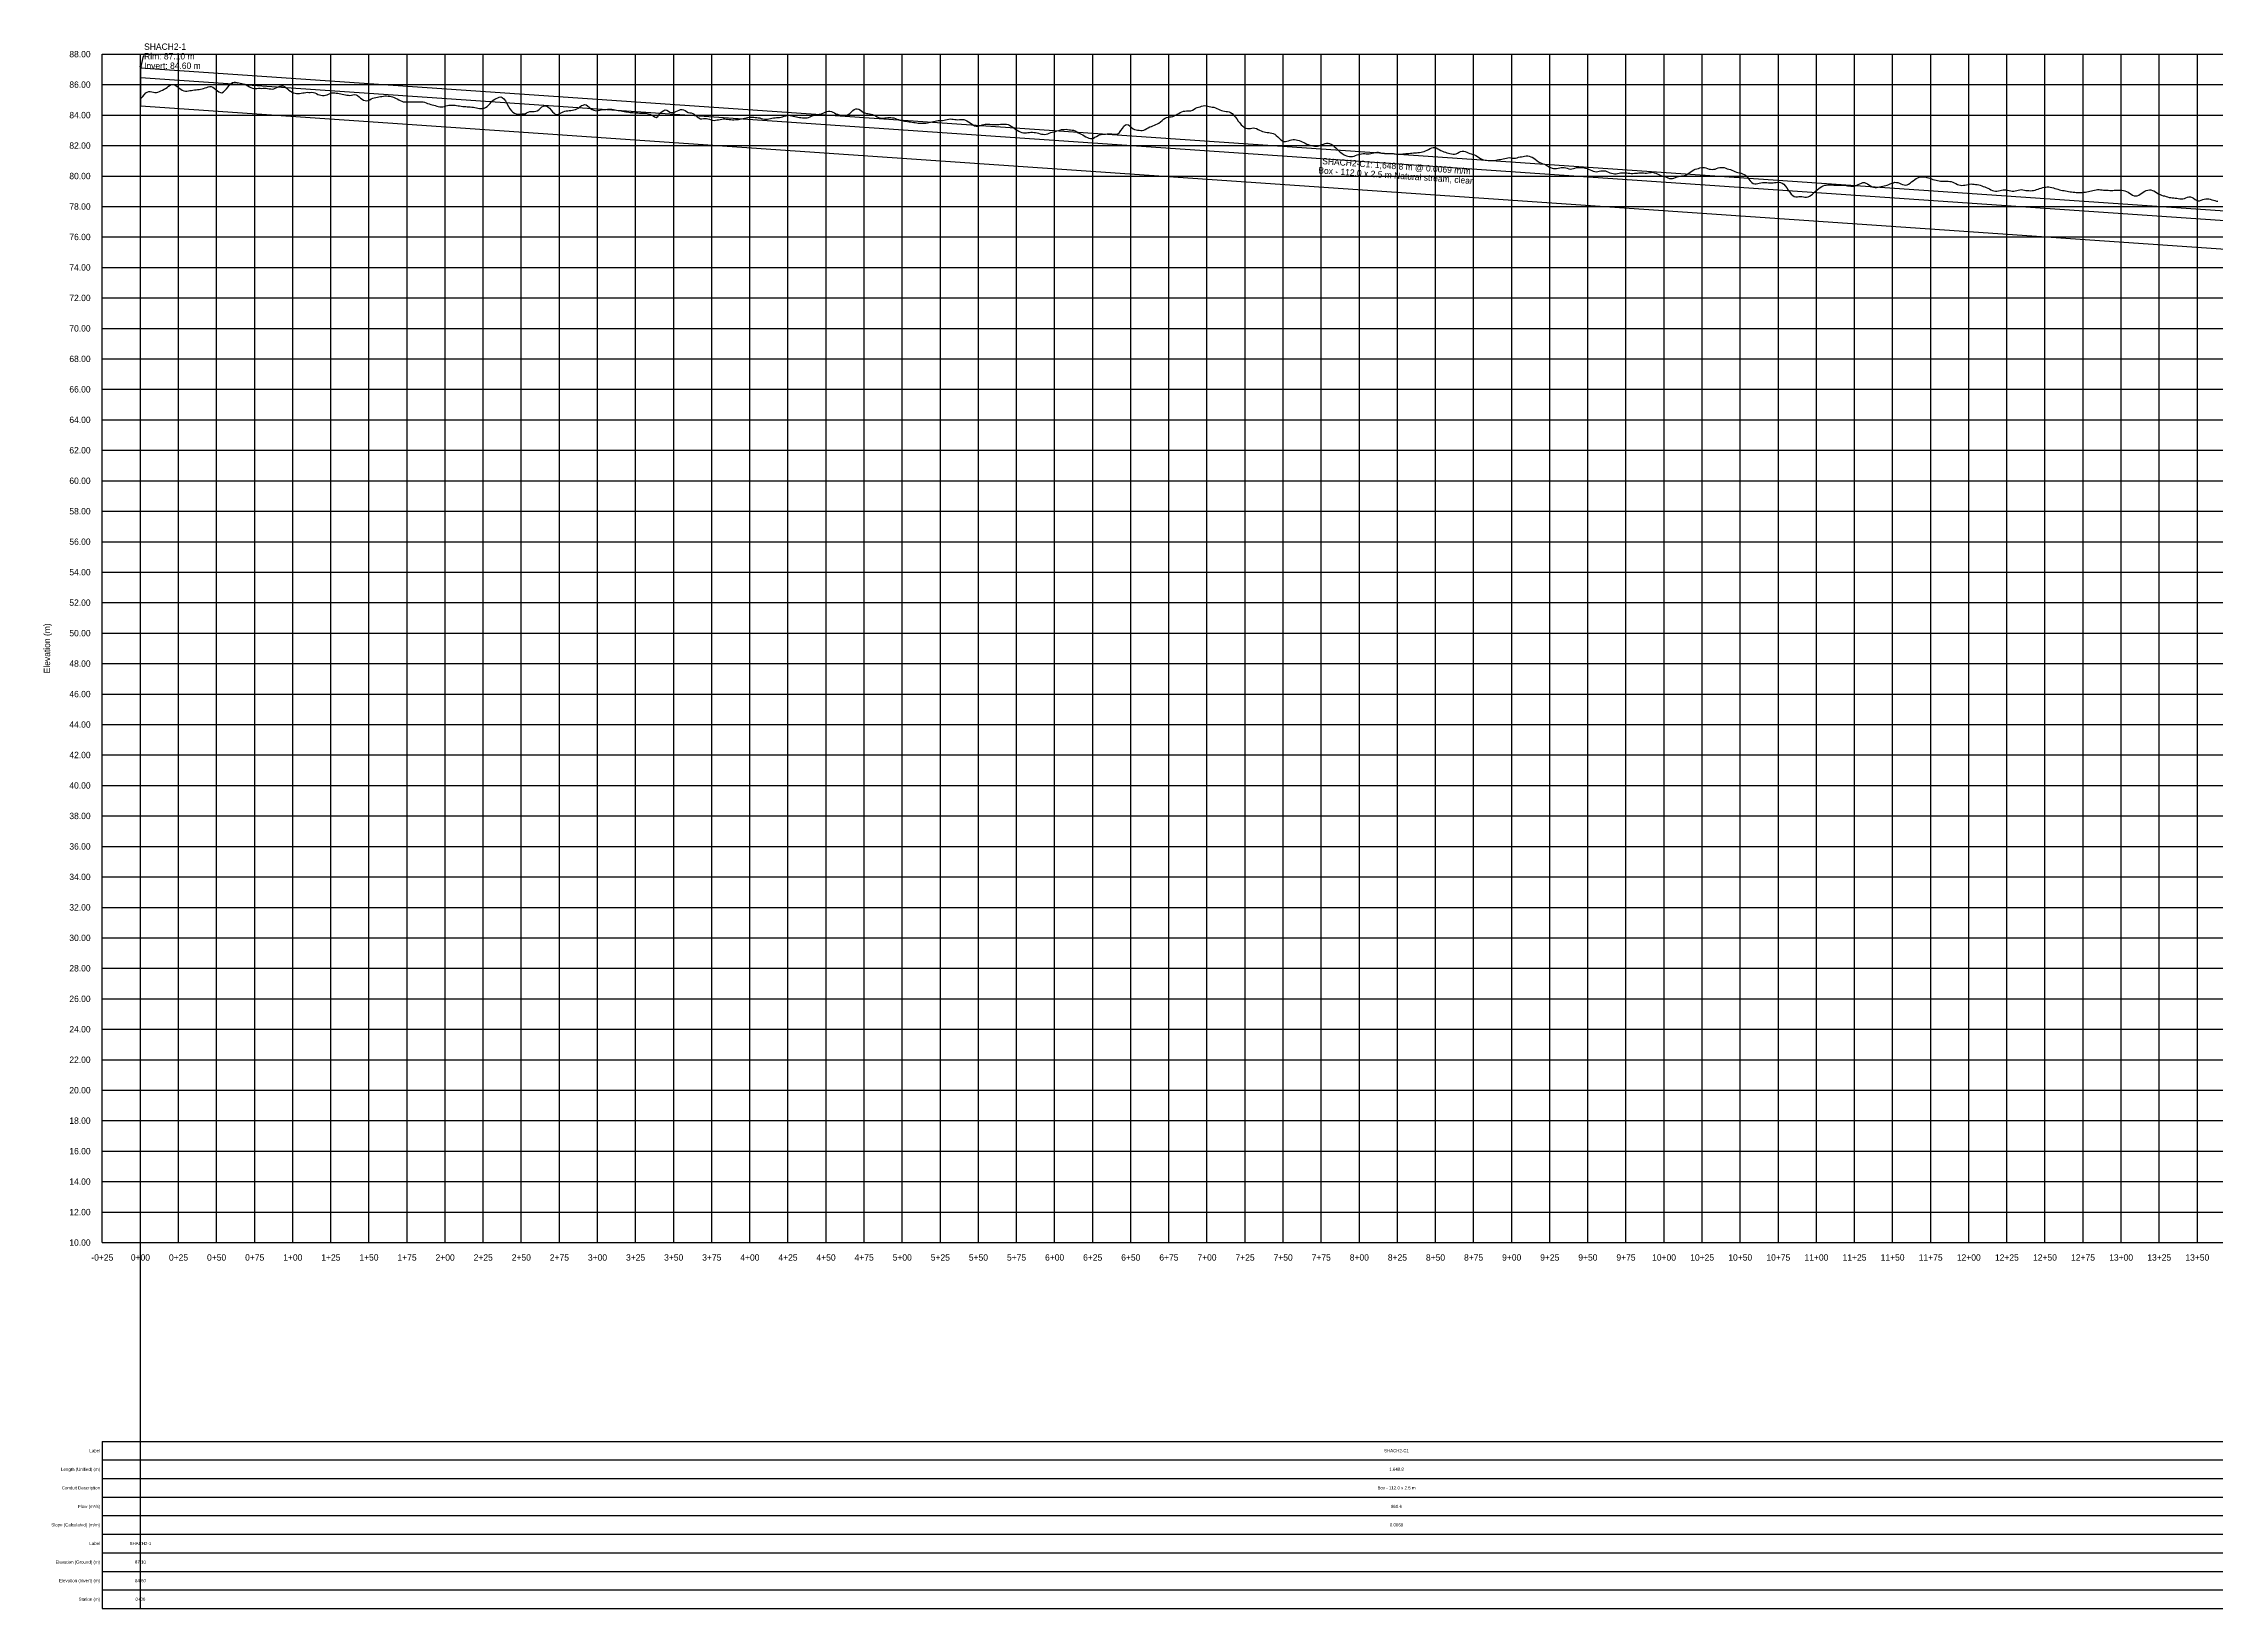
# Model space of a CAD drawing. Extents: x -64 to 11475, y -140 to 887.
# Drawn here: x -64 to 1363, y -140 to 887 of the extents above; entities that cross this region are included whole.
import ezdxf
from ezdxf.enums import TextEntityAlignment as Align

# ---------------------------------------------------------------- set-up
doc = ezdxf.new("R2010")
doc.units = 0
for name, color, linetype in [('Annotation', 7, 'Continuous'), ('Annotation_Table', 254, 'Continuous'), ('Crown', 7, 'Continuous'), ('Grid', 254, 'Continuous'), ('Grid_Text', 7, 'Continuous'), ('Ground_Elevation', 3, 'Continuous'), ('Hydraulic_Grade', 5, 'Continuous'), ('Invert', 7, 'Continuous'), ('Structure', 7, 'Continuous')]:
    doc.layers.add(name, color=color, linetype=linetype)

msp = doc.modelspace()

# ---------------------------------------------------------------- linework, layer by layer
at = {"layer": 'Annotation', "color": 0}
msp.add_lwpolyline([(0, 871), (-0.2, 872), (0.6, 871.8)], close=True, dxfattribs=at)
msp.add_lwpolyline([(2.4, 878.6), (1.7, 878.6), (0, 871)], dxfattribs=at)
at = {"layer": 'Annotation_Table', "color": 254}
for points in [[(0, -140.2), (0, 880)], [(-25, -30.5), (11450, -30.5)], [(-25, -30.5), (-25, -140.2)], [(-25, -42.7), (11450, -42.7)], [(-25, -54.9), (11450, -54.9)], [(-25, -67.1), (11450, -67.1)], [(-25, -79.2), (11450, -79.2)], [(-25, -91.4), (11450, -91.4)], [(-25, -103.6), (11450, -103.6)], [(-25, -115.8), (11450, -115.8)], [(-25, -128), (11450, -128)], [(-25, -140.2), (11450, -140.2)]]:
    msp.add_lwpolyline(points, dxfattribs=at)
at = {"layer": 'Crown', "color": 0}
for points in [[(0, 871), (0, 871)], [(0, 871), (1648.8, 757.8)]]:
    msp.add_lwpolyline(points, dxfattribs=at)
at = {"layer": 'Grid', "color": 254}
for points in [[(-25, 880), (11450, 880)], [(-25, 100), (-25, 880)], [(0, 100), (0, 880)], [(25, 100), (25, 880)], [(50, 100), (50, 880)], [(75, 100), (75, 880)], [(100, 100), (100, 880)], [(125, 100), (125, 880)], [(150, 100), (150, 880)], [(175, 100), (175, 880)], [(200, 100), (200, 880)], [(225, 100), (225, 880)], [(250, 100), (250, 880)], [(275, 100), (275, 880)], [(300, 100), (300, 880)], [(325, 100), (325, 880)], [(350, 100), (350, 880)], [(375, 100), (375, 880)], [(400, 100), (400, 880)], [(425, 100), (425, 880)], [(450, 100), (450, 880)], [(475, 100), (475, 880)], [(500, 100), (500, 880)], [(525, 100), (525, 880)], [(550, 100), (550, 880)], [(575, 100), (575, 880)], [(600, 100), (600, 880)], [(625, 100), (625, 880)], [(650, 100), (650, 880)], [(675, 100), (675, 880)], [(700, 100), (700, 880)], [(725, 100), (725, 880)], [(750, 100), (750, 880)], [(775, 100), (775, 880)], [(800, 100), (800, 880)], [(825, 100), (825, 880)], [(850, 100), (850, 880)], [(875, 100), (875, 880)], [(900, 100), (900, 880)], [(925, 100), (925, 880)], [(950, 100), (950, 880)], [(975, 100), (975, 880)], [(1000, 100), (1000, 880)], [(1025, 100), (1025, 880)], [(1050, 100), (1050, 880)], [(1075, 100), (1075, 880)], [(1100, 100), (1100, 880)], [(1125, 100), (1125, 880)], [(1150, 100), (1150, 880)], [(1175, 100), (1175, 880)], [(1200, 100), (1200, 880)], [(1225, 100), (1225, 880)], [(1250, 100), (1250, 880)], [(1275, 100), (1275, 880)], [(1300, 100), (1300, 880)], [(1325, 100), (1325, 880)], [(1350, 100), (1350, 880)], [(-25, 860), (11450, 860)], [(-25, 840), (11450, 840)], [(-25, 820), (11450, 820)], [(-25, 800), (11450, 800)], [(-25, 780), (11450, 780)], [(-25, 760), (11450, 760)], [(-25, 740), (11450, 740)], [(-25, 720), (11450, 720)], [(-25, 700), (11450, 700)], [(-25, 680), (11450, 680)], [(-25, 660), (11450, 660)], [(-25, 640), (11450, 640)], [(-25, 620), (11450, 620)], [(-25, 600), (11450, 600)], [(-25, 580), (11450, 580)], [(-25, 560), (11450, 560)], [(-25, 540), (11450, 540)], [(-25, 520), (11450, 520)], [(-25, 500), (11450, 500)], [(-25, 480), (11450, 480)], [(-25, 460), (11450, 460)], [(-25, 440), (11450, 440)], [(-25, 420), (11450, 420)], [(-25, 400), (11450, 400)], [(-25, 380), (11450, 380)], [(-25, 360), (11450, 360)], [(-25, 340), (11450, 340)], [(-25, 320), (11450, 320)], [(-25, 300), (11450, 300)], [(-25, 280), (11450, 280)], [(-25, 260), (11450, 260)], [(-25, 240), (11450, 240)], [(-25, 220), (11450, 220)], [(-25, 200), (11450, 200)], [(-25, 180), (11450, 180)], [(-25, 160), (11450, 160)], [(-25, 140), (11450, 140)], [(-25, 120), (11450, 120)], [(-25, 100), (11450, 100)]]:
    msp.add_lwpolyline(points, dxfattribs=at)
at = {"layer": 'Ground_Elevation', "color": 3}
msp.add_lwpolyline([(0.5, 851.1), (1.5, 852.1), (2.5, 853.3), (3.5, 854.5), (4.5, 855.1), (5.5, 855.5), (6.5, 855.4), (7.5, 855.3), (8.5, 855.1), (9.5, 854.9), (10.5, 854.9), (11.5, 855.1), (12.5, 855.4), (13.5, 855.9), (14.5, 856.3), (15.5, 856.9), (16.5, 857.5), (17.5, 858.2), (18.5, 859), (19.5, 859.7), (20.5, 860.1), (21.5, 860.1), (22.5, 859.8), (23.5, 859.3), (24.5, 858.5), (25.5, 857.7), (26.5, 856.9), (27.5, 856.3), (28.5, 856), (29.5, 855.8), (30.5, 855.8), (31.5, 855.9), (32.5, 856.1), (33.5, 856.2), (34.5, 856.4), (35.5, 856.5), (36.5, 856.6), (37.5, 856.7), (38.5, 856.8), (39.5, 857), (40.5, 857.2), (41.5, 857.5), (42.5, 857.8), (43.5, 858.2), (44.5, 858.6), (45.5, 858.7), (46.5, 858.7), (47.5, 858.3), (48.5, 857.6), (49.5, 856.8), (50.5, 856), (51.5, 855.3), (52.5, 854.8), (53.5, 854.7), (54.5, 855.2), (55.5, 856.1), (56.5, 857.3), (57.5, 858.6), (58.5, 859.8), (59.5, 860.7), (60.5, 861.4), (61.5, 861.6), (62.5, 861.6), (63.5, 861.4), (64.5, 861.1), (65.5, 860.9), (66.5, 860.7), (67.5, 860.6), (68.5, 860.3), (69.5, 859.8), (70.5, 859.2), (71.5, 858.5), (72.5, 858), (73.5, 857.7), (74.5, 857.5), (75.5, 857.4), (76.5, 857.5), (77.5, 857.6), (78.5, 857.6), (79.5, 857.5), (80.5, 857.6), (81.5, 857.7), (82.5, 857.7), (83.5, 857.5), (84.5, 857.3), (85.5, 857.2), (86.5, 857.1), (87.5, 857.3), (88.5, 857.7), (89.5, 858.1), (90.5, 858.6), (91.5, 859), (92.5, 859.3), (93.5, 859.2), (94.5, 858.8), (95.5, 858.1), (96.5, 857.2), (97.5, 856.3), (98.5, 855.6), (99.5, 855), (100.5, 854.7), (101.5, 854.4), (102.5, 854.2), (103.5, 854.1), (104.5, 854.2), (105.5, 854.3), (106.5, 854.5), (107.5, 854.7), (108.5, 854.9), (109.5, 855), (110.5, 854.9), (111.5, 854.9), (112.5, 855), (113.5, 854.9), (114.5, 854.5), (115.5, 854.1), (116.5, 853.6), (117.5, 853.2), (118.5, 853), (119.5, 852.9), (120.5, 852.9), (121.5, 853.1), (122.5, 853.3), (123.5, 853.8), (124.5, 854.2), (125.5, 854.5), (126.5, 854.6), (127.5, 854.5), (128.5, 854.4), (129.5, 854.3), (130.5, 854.2), (131.5, 854), (132.5, 853.8), (133.5, 853.6), (134.5, 853.3), (135.5, 853.1), (136.5, 853), (137.5, 852.9), (138.5, 853), (139.5, 853.2), (140.5, 853.4), (141.5, 853.3), (142.5, 852.8), (143.5, 852), (144.5, 851.2), (145.5, 850.5), (146.5, 849.8), (147.5, 849.5), (148.5, 849.4), (149.5, 849.6), (150.5, 850.1), (151.5, 850.6), (152.5, 851), (153.5, 851.3), (154.5, 851.6), (155.5, 851.8), (156.5, 852), (157.5, 852.2), (158.5, 852.3), (159.5, 852.5), (160.5, 852.6), (161.5, 852.6), (162.5, 852.5), (163.5, 852.4), (164.5, 852.2), (165.5, 852), (166.5, 851.6), (167.5, 851.2), (168.5, 850.6), (169.5, 850.1), (170.5, 849.6), (171.5, 849.2), (172.5, 848.8), (173.5, 848.6), (174.5, 848.6), (175.5, 848.6), (176.5, 848.7), (177.5, 848.7), (178.5, 848.8), (179.5, 848.7), (180.5, 848.7), (181.5, 848.7), (182.5, 848.7), (183.5, 848.7), (184.5, 848.7), (185.5, 848.6), (186.5, 848.4), (187.5, 848.1), (188.5, 847.7), (189.5, 847.3), (190.5, 847), (191.5, 846.7), (192.5, 846.5), (193.5, 846.2), (194.5, 845.9), (195.5, 845.7), (196.5, 845.5), (197.5, 845.5), (198.5, 845.5), (199.5, 845.7), (200.5, 846), (201.5, 846.2), (202.5, 846.4), (203.5, 846.4), (204.5, 846.4), (205.5, 846.4), (206.5, 846.4), (207.5, 846.3), (208.5, 846.1), (209.5, 846), (210.5, 845.8), (211.5, 845.7), (212.5, 845.6), (213.5, 845.6), (214.5, 845.5), (215.5, 845.5), (216.5, 845.4), (217.5, 845.2), (218.5, 845.1), (219.5, 844.9), (220.5, 844.7), (221.5, 844.6), (222.5, 844.4), (223.5, 844.3), (224.5, 844.3), (225.5, 844.6), (226.5, 845), (227.5, 845.7), (228.5, 846.6), (229.5, 847.7), (230.5, 848.9), (231.5, 849.7), (232.5, 850.4), (233.5, 850.8), (234.5, 851.4), (235.5, 851.8), (236.5, 851.9), (237.5, 851.6), (238.5, 850.7), (239.5, 849.4), (240.5, 847.6), (241.5, 845.7), (242.5, 844.1), (243.5, 842.8), (244.5, 841.9), (245.5, 841.2), (246.5, 840.8), (247.5, 840.5), (248.5, 840.5), (249.5, 840.6), (250.5, 840.8), (251.5, 840.8), (252.5, 840.9), (253.5, 841.4), (254.5, 841.9), (255.5, 842.3), (256.5, 842.3), (257.5, 842.4), (258.5, 842.4), (259.5, 842.5), (260.5, 842.7), (261.5, 843.5), (262.5, 844.6), (263.5, 845.5), (264.5, 845.9), (265.5, 846.1), (266.5, 846), (267.5, 845.5), (268.5, 844.5), (269.5, 843.3), (270.5, 842.2), (271.5, 841.2), (272.5, 840.4), (273.5, 840.3), (274.5, 840.7), (275.5, 841.2), (276.5, 841.8), (277.5, 842.2), (278.5, 842.5), (279.5, 842.7), (280.5, 842.8), (281.5, 842.9), (282.5, 843.1), (283.5, 843.2), (284.5, 843.4), (285.5, 843.6), (286.5, 844), (287.5, 844.6), (288.5, 845.4), (289.5, 846.2), (290.5, 846.6), (291.5, 846.9), (292.5, 846.8), (293.5, 846.1), (294.5, 845.2), (295.5, 844.4), (296.5, 843.7), (297.5, 843.3), (298.5, 842.9), (299.5, 842.8), (300.5, 842.9), (301.5, 843.3), (302.5, 843.5), (303.5, 843.6), (304.5, 843.6), (305.5, 843.7), (306.5, 843.8), (307.5, 843.8), (308.5, 843.8), (309.5, 843.8), (310.5, 843.7), (311.5, 843.5), (312.5, 843.3), (313.5, 843.1), (314.5, 843), (315.5, 842.8), (316.5, 842.6), (317.5, 842.4), (318.5, 842.2), (319.5, 842.1), (320.5, 842), (321.5, 841.8), (322.5, 841.7), (323.5, 841.6), (324.5, 841.5), (325.5, 841.4), (326.5, 841.4), (327.5, 841.3), (328.5, 841.3), (329.5, 841.3), (330.5, 841.3), (331.5, 841.2), (332.5, 841.1), (333.5, 840.9), (334.5, 840.5), (335.5, 840), (336.5, 839.4), (337.5, 838.9), (338.5, 838.5), (339.5, 839.1), (340.5, 840.5), (341.5, 841.6), (342.5, 842.4), (343.5, 843), (344.5, 843.4), (345.5, 843.2), (346.5, 842.6), (347.5, 842), (348.5, 841.8), (349.5, 841.8), (350.5, 841.9), (351.5, 842.3), (352.5, 842.8), (353.5, 843.3), (354.5, 843.6), (355.5, 843.7), (356.5, 843.4), (357.5, 842.9), (358.5, 842.3), (359.5, 841.8), (360.5, 841.5), (361.5, 841.4), (362.5, 841.1), (363.5, 840.5), (364.5, 839.7), (365.5, 838.8), (366.5, 838.1), (367.5, 837.6), (368.5, 837.6), (369.5, 837.8), (370.5, 837.8), (371.5, 837.8), (372.5, 837.6), (373.5, 837.3), (374.5, 836.9), (375.5, 836.6), (376.5, 836.5), (377.5, 836.6), (378.5, 836.8), (379.5, 836.9), (380.5, 837.2), (381.5, 837.4), (382.5, 837.5), (383.5, 837.5), (384.5, 837.4), (385.5, 837.3), (386.5, 837.1), (387.5, 837), (388.5, 836.9), (389.5, 836.9), (390.5, 837), (391.5, 837.1), (392.5, 837.2), (393.5, 837.3), (394.5, 837.5), (395.5, 837.7), (396.5, 837.9), (397.5, 838.2), (398.5, 838.4), (399.5, 838.6), (400.5, 838.6), (401.5, 838.6), (402.5, 838.6), (403.5, 838.5), (404.5, 838.4), (405.5, 838.3), (406.5, 838.1), (407.5, 837.8), (408.5, 837.6), (409.5, 837.4), (410.5, 837.4), (411.5, 837.4), (412.5, 837.6), (413.5, 837.7), (414.5, 837.9), (415.5, 838.1), (416.5, 838.3), (417.5, 838.4), (418.5, 838.5), (419.5, 838.5), (420.5, 838.7), (421.5, 838.9), (422.5, 839.2), (423.5, 839.5), (424.5, 839.8), (425.5, 839.9), (426.5, 839.8), (427.5, 839.6), (428.5, 839.3), (429.5, 839), (430.5, 838.8), (431.5, 838.6), (432.5, 838.5), (433.5, 838.4), (434.5, 838.3), (435.5, 838.2), (436.5, 838.1), (437.5, 838.2), (438.5, 838.5), (439.5, 838.8), (440.5, 839.3), (441.5, 839.7), (442.5, 840), (443.5, 840.3), (444.5, 840.4), (445.5, 840.5), (446.5, 840.7), (447.5, 841), (448.5, 841.5), (449.5, 842), (450.5, 842.4), (451.5, 842.6), (452.5, 842.6), (453.5, 842.3), (454.5, 841.9), (455.5, 841.4), (456.5, 840.9), (457.5, 840.5), (458.5, 840.1), (459.5, 839.8), (460.5, 839.6), (461.5, 839.5), (462.5, 839.6), (463.5, 839.9), (464.5, 840.4), (465.5, 841.1), (466.5, 841.9), (467.5, 842.9), (468.5, 843.7), (469.5, 844.2), (470.5, 844.2), (471.5, 843.9), (472.5, 843.2), (473.5, 842.5), (474.5, 841.8), (475.5, 841.4), (476.5, 841.1), (477.5, 841), (478.5, 840.8), (479.5, 840.6), (480.5, 840.3), (481.5, 839.9), (482.5, 839.4), (483.5, 838.9), (484.5, 838.4), (485.5, 838.1), (486.5, 838), (487.5, 838), (488.5, 838.1), (489.5, 838.3), (490.5, 838.4), (491.5, 838.5), (492.5, 838.4), (493.5, 838.3), (494.5, 838.1), (495.5, 837.8), (496.5, 837.4), (497.5, 837), (498.5, 836.7), (499.5, 836.5), (500.5, 836.2), (501.5, 836), (502.5, 835.9), (503.5, 835.8), (504.5, 835.6), (505.5, 835.5), (506.5, 835.4), (507.5, 835.2), (508.5, 835.1), (509.5, 834.9), (510.5, 834.8), (511.5, 834.7), (512.5, 834.6), (513.5, 834.7), (514.5, 834.7), (515.5, 834.8), (516.5, 835), (517.5, 835.2), (518.5, 835.3), (519.5, 835.5), (520.5, 835.8), (521.5, 836.1), (522.5, 836.3), (523.5, 836.4), (524.5, 836.4), (525.5, 836.5), (526.5, 836.5), (527.5, 836.7), (528.5, 836.9), (529.5, 837.2), (530.5, 837.4), (531.5, 837.5), (532.5, 837.4), (533.5, 837.3), (534.5, 837.1), (535.5, 837), (536.5, 836.9), (537.5, 837), (538.5, 837.1), (539.5, 837.1), (540.5, 837), (541.5, 836.7), (542.5, 836.2), (543.5, 835.6), (544.5, 834.9), (545.5, 834.2), (546.5, 833.5), (547.5, 833), (548.5, 832.8), (549.5, 832.8), (550.5, 833), (551.5, 833.2), (552.5, 833.6), (553.5, 833.9), (554.5, 834.1), (555.5, 834.1), (556.5, 834.1), (557.5, 834), (558.5, 833.8), (559.5, 833.8), (560.5, 833.8), (561.5, 833.8), (562.5, 833.8), (563.5, 833.9), (564.5, 834), (565.5, 834.1), (566.5, 834.1), (567.5, 834.1), (568.5, 834), (569.5, 833.8), (570.5, 833.4), (571.5, 832.8), (572.5, 832.1), (573.5, 831.4), (574.5, 830.6), (575.5, 830), (576.5, 829.4), (577.5, 829), (578.5, 828.6), (579.5, 828.4), (580.5, 828.4), (581.5, 828.4), (582.5, 828.5), (583.5, 828.6), (584.5, 828.7), (585.5, 828.7), (586.5, 828.6), (587.5, 828.6), (588.5, 828.4), (589.5, 828.2), (590.5, 827.8), (591.5, 827.5), (592.5, 827.4), (593.5, 827.3), (594.5, 827.4), (595.5, 827.7), (596.5, 828.1), (597.5, 828.5), (598.5, 828.8), (599.5, 829), (600.5, 829.3), (601.5, 829.6), (602.5, 829.9), (603.5, 830.2), (604.5, 830.5), (605.5, 830.6), (606.5, 830.6), (607.5, 830.7), (608.5, 830.6), (609.5, 830.4), (610.5, 830.3), (611.5, 830.2), (612.5, 830), (613.5, 829.6), (614.5, 829), (615.5, 828.4), (616.5, 827.9), (617.5, 827.5), (618.5, 827), (619.5, 826.4), (620.5, 825.8), (621.5, 825.2), (622.5, 824.8), (623.5, 824.6), (624.5, 824.6), (625.5, 824.9), (626.5, 825.4), (627.5, 826), (628.5, 826.5), (629.5, 827), (630.5, 827.3), (631.5, 827.5), (632.5, 827.5), (633.5, 827.5), (634.5, 827.6), (635.5, 827.7), (636.5, 827.7), (637.5, 827.6), (638.5, 827.5), (639.5, 827.4), (640.5, 827.5), (641.5, 827.8), (642.5, 828.6), (643.5, 829.8), (644.5, 831.3), (645.5, 832.7), (646.5, 833.6), (647.5, 833.8), (648.5, 833.5), (649.5, 832.7), (650.5, 831.8), (651.5, 831), (652.5, 830.6), (653.5, 830.3), (654.5, 830.1), (655.5, 830), (656.5, 829.8), (657.5, 829.8), (658.5, 830), (659.5, 830.5), (660.5, 831.1), (661.5, 831.7), (662.5, 832.2), (663.5, 832.6), (664.5, 833), (665.5, 833.4), (666.5, 833.8), (667.5, 834.2), (668.5, 834.8), (669.5, 835.6), (670.5, 836.5), (671.5, 837.3), (672.5, 838), (673.5, 838.4), (674.5, 838.7), (675.5, 838.8), (676.5, 838.9), (677.5, 839.1), (678.5, 839.4), (679.5, 839.9), (680.5, 840.5), (681.5, 841.1), (682.5, 841.7), (683.5, 842.2), (684.5, 842.5), (685.5, 842.6), (686.5, 842.7), (687.5, 842.7), (688.5, 842.7), (689.5, 842.8), (690.5, 843.2), (691.5, 843.9), (692.5, 844.5), (693.5, 844.9), (694.5, 845.2), (695.5, 845.5), (696.5, 845.8), (697.5, 846.1), (698.5, 846.2), (699.5, 846.1), (700.5, 845.9), (701.5, 845.6), (702.5, 845.4), (703.5, 845.3), (704.5, 845.1), (705.5, 844.8), (706.5, 844.4), (707.5, 843.9), (708.5, 843.4), (709.5, 843.1), (710.5, 842.8), (711.5, 842.6), (712.5, 842.4), (713.5, 842.4), (714.5, 842.2), (715.5, 841.8), (716.5, 841), (717.5, 840), (718.5, 838.8), (719.5, 837.5), (720.5, 836.1), (721.5, 834.9), (722.5, 833.7), (723.5, 832.7), (724.5, 831.9), (725.5, 831.4), (726.5, 831.1), (727.5, 831.1), (728.5, 831.2), (729.5, 831.5), (730.5, 831.7), (731.5, 831.5), (732.5, 831.1), (733.5, 830.6), (734.5, 830.1), (735.5, 829.6), (736.5, 829.3), (737.5, 829), (738.5, 828.7), (739.5, 828.6), (740.5, 828.6), (741.5, 828.4), (742.5, 828.2), (743.5, 827.9), (744.5, 827.4), (745.5, 826.7), (746.5, 825.8), (747.5, 824.7), (748.5, 823.8), (749.5, 823.1), (750.5, 822.7), (751.5, 822.6), (752.5, 822.8), (753.5, 823.1), (754.5, 823.5), (755.5, 823.7), (756.5, 823.9), (757.5, 823.9), (758.5, 823.8), (759.5, 823.6), (760.5, 823.3), (761.5, 822.8), (762.5, 822.4), (763.5, 821.9), (764.5, 821.5), (765.5, 821), (766.5, 820.6), (767.5, 820.3), (768.5, 820.1), (769.5, 819.9), (770.5, 819.7), (771.5, 819.7), (772.5, 819.7), (773.5, 819.9), (774.5, 820.3), (775.5, 820.7), (776.5, 821), (777.5, 821.3), (778.5, 821.5), (779.5, 821.5), (780.5, 821.3), (781.5, 820.9), (782.5, 820.2), (783.5, 819.4), (784.5, 818.5), (785.5, 817.6), (786.5, 816.6), (787.5, 815.7), (788.5, 814.9), (789.5, 814.2), (790.5, 813.6), (791.5, 813.2), (792.5, 813), (793.5, 812.8), (794.5, 812.8), (795.5, 812.9), (796.5, 813.1), (797.5, 813.5), (798.5, 813.8), (799.5, 814.1), (800.5, 814.3), (801.5, 814.5), (802.5, 814.7), (803.5, 814.7), (804.5, 814.6), (805.5, 814.5), (806.5, 814.5), (807.5, 814.7), (808.5, 815), (809.5, 815.2), (810.5, 815.5), (811.5, 815.6), (812.5, 815.6), (813.5, 815.4), (814.5, 815.1), (815.5, 814.9), (816.5, 814.7), (817.5, 814.7), (818.5, 814.7), (819.5, 814.7), (820.5, 814.8), (821.5, 814.7), (822.5, 814.7), (823.5, 814.5), (824.5, 814.4), (825.5, 814.4), (826.5, 814.3), (827.5, 814.4), (828.5, 814.5), (829.5, 814.6), (830.5, 814.7), (831.5, 814.8), (832.5, 814.8), (833.5, 815), (834.5, 815.1), (835.5, 815.2), (836.5, 815.2), (837.5, 815.3), (838.5, 815.4), (839.5, 815.5), (840.5, 815.7), (841.5, 815.8), (842.5, 816.1), (843.5, 816.5), (844.5, 816.9), (845.5, 817.5), (846.5, 818), (847.5, 818.5), (848.5, 818.7), (849.5, 818.7), (850.5, 818.4), (851.5, 817.9), (852.5, 817.4), (853.5, 816.8), (854.5, 816.3), (855.5, 815.9), (856.5, 815.6), (857.5, 815.3), (858.5, 815), (859.5, 814.7), (860.5, 814.5), (861.5, 814.3), (862.5, 814.4), (863.5, 814.6), (864.5, 815.1), (865.5, 815.6), (866.5, 816.1), (867.5, 816.4), (868.5, 816.4), (869.5, 816.1), (870.5, 815.6), (871.5, 815.2), (872.5, 814.8), (873.5, 814.5), (874.5, 814.2), (875.5, 813.9), (876.5, 813.4), (877.5, 812.8), (878.5, 812.1), (879.5, 811.5), (880.5, 811), (881.5, 810.6), (882.5, 810.4), (883.5, 810.3), (884.5, 810.2), (885.5, 810.2), (886.5, 810.1), (887.5, 810.1), (888.5, 810.2), (889.5, 810.5), (890.5, 810.7), (891.5, 810.8), (892.5, 810.9), (893.5, 811.1), (894.5, 811.3), (895.5, 811.5), (896.5, 811.8), (897.5, 812), (898.5, 812.1), (899.5, 812), (900.5, 811.8), (901.5, 811.7), (902.5, 811.8), (903.5, 812), (904.5, 812.3), (905.5, 812.5), (906.5, 812.7), (907.5, 812.9), (908.5, 813.1), (909.5, 813.2), (910.5, 813.2), (911.5, 813), (912.5, 812.7), (913.5, 812.4), (914.5, 811.8), (915.5, 811), (916.5, 810.1), (917.5, 809.4), (918.5, 808.8), (919.5, 808.4), (920.5, 808.1), (921.5, 807.8), (922.5, 807.3), (923.5, 806.7), (924.5, 806.1), (925.5, 805.6), (926.5, 805.2), (927.5, 804.9), (928.5, 804.9), (929.5, 804.9), (930.5, 805.1), (931.5, 805.3), (932.5, 805.5), (933.5, 805.6), (934.5, 805.6), (935.5, 805.4), (936.5, 805.1), (937.5, 804.8), (938.5, 804.6), (939.5, 804.7), (940.5, 804.9), (941.5, 805.2), (942.5, 805.5), (943.5, 805.7), (944.5, 805.7), (945.5, 805.7), (946.5, 805.6), (947.5, 805.4), (948.5, 805.2), (949.5, 804.9), (950.5, 804.5), (951.5, 804.1), (952.5, 803.7), (953.5, 803.2), (954.5, 803), (955.5, 802.8), (956.5, 802.9), (957.5, 803.1), (958.5, 803.3), (959.5, 803.4), (960.5, 803.5), (961.5, 803.3), (962.5, 803), (963.5, 802.6), (964.5, 802.2), (965.5, 801.9), (966.5, 801.7), (967.5, 801.5), (968.5, 801.5), (969.5, 801.6), (970.5, 801.9), (971.5, 802), (972.5, 802.2), (973.5, 802.2), (974.5, 802.2), (975.5, 802.1), (976.5, 801.9), (977.5, 801.8), (978.5, 801.7), (979.5, 801.7), (980.5, 801.8), (981.5, 801.9), (982.5, 801.9), (983.5, 802), (984.5, 802), (985.5, 802), (986.5, 802), (987.5, 801.9), (988.5, 801.9), (989.5, 802), (990.5, 802.3), (991.5, 802.4), (992.5, 802.5), (993.5, 802.2), (994.5, 801.9), (995.5, 801.4), (996.5, 800.9), (997.5, 800.5), (998.5, 800.2), (999.5, 799.9), (1000.5, 799.6), (1001.5, 799.2), (1002.5, 798.8), (1003.5, 798.4), (1004.5, 798.3), (1005.5, 798.4), (1006.5, 798.7), (1007.5, 799), (1008.5, 799.4), (1009.5, 799.7), (1010.5, 799.9), (1011.5, 800.1), (1012.5, 800.2), (1013.5, 800.4), (1014.5, 800.8), (1015.5, 801.4), (1016.5, 802.1), (1017.5, 802.8), (1018.5, 803.5), (1019.5, 804), (1020.5, 804.5), (1021.5, 804.8), (1022.5, 805), (1023.5, 805.3), (1024.5, 805.5), (1025.5, 805.6), (1026.5, 805.5), (1027.5, 805.3), (1028.5, 805), (1029.5, 804.6), (1030.5, 804.4), (1031.5, 804.3), (1032.5, 804.4), (1033.5, 804.6), (1034.5, 805), (1035.5, 805.3), (1036.5, 805.5), (1037.5, 805.6), (1038.5, 805.6), (1039.5, 805.5), (1040.5, 805.2), (1041.5, 804.8), (1042.5, 804.5), (1043.5, 804.2), (1044.5, 803.8), (1045.5, 803.4), (1046.5, 803), (1047.5, 802.6), (1048.5, 802.3), (1049.5, 802), (1050.5, 801.8), (1051.5, 801.5), (1052.5, 801.1), (1053.5, 800.5), (1054.5, 799.4), (1055.5, 798.1), (1056.5, 796.8), (1057.5, 795.8), (1058.5, 795.2), (1059.5, 794.9), (1060.5, 794.9), (1061.5, 795.1), (1062.5, 795.4), (1063.5, 795.6), (1064.5, 795.7), (1065.5, 795.8), (1066.5, 795.8), (1067.5, 795.7), (1068.5, 795.6), (1069.5, 795.5), (1070.5, 795.6), (1071.5, 795.6), (1072.5, 795.7), (1073.5, 795.8), (1074.5, 795.9), (1075.5, 796), (1076.5, 795.8), (1077.5, 795.4), (1078.5, 794.7), (1079.5, 793.6), (1080.5, 792.3), (1081.5, 790.8), (1082.5, 789.4), (1083.5, 788.1), (1084.5, 787.2), (1085.5, 786.6), (1086.5, 786.4), (1087.5, 786.4), (1088.5, 786.5), (1089.5, 786.6), (1090.5, 786.5), (1091.5, 786.3), (1092.5, 786.2), (1093.5, 786.1), (1094.5, 786.4), (1095.5, 786.8), (1096.5, 787.5), (1097.5, 788.2), (1098.5, 789.1), (1099.5, 790.1), (1100.5, 791), (1101.5, 791.8), (1102.5, 792.5), (1103.5, 793.1), (1104.5, 793.6), (1105.5, 793.9), (1106.5, 794.1), (1107.5, 794.2), (1108.5, 794.2), (1109.5, 794.2), (1110.5, 794.2), (1111.5, 794.1), (1112.5, 794.1), (1113.5, 794), (1114.5, 793.9), (1115.5, 793.9), (1116.5, 793.9), (1117.5, 793.9), (1118.5, 793.9), (1119.5, 793.8), (1120.5, 793.6), (1121.5, 793.5), (1122.5, 793.4), (1123.5, 793.3), (1124.5, 793.4), (1125.5, 793.6), (1126.5, 794), (1127.5, 794.4), (1128.5, 794.9), (1129.5, 795.3), (1130.5, 795.7), (1131.5, 795.7), (1132.5, 795.4), (1133.5, 794.8), (1134.5, 794.2), (1135.5, 793.5), (1136.5, 793), (1137.5, 792.7), (1138.5, 792.5), (1139.5, 792.5), (1140.5, 792.7), (1141.5, 792.9), (1142.5, 793.1), (1143.5, 793.3), (1144.5, 793.5), (1145.5, 793.7), (1146.5, 794), (1147.5, 794.4), (1148.5, 794.8), (1149.5, 795.3), (1150.5, 795.6), (1151.5, 795.9), (1152.5, 795.8), (1153.5, 795.7), (1154.5, 795.3), (1155.5, 794.9), (1156.5, 794.5), (1157.5, 794.2), (1158.5, 794), (1159.5, 794.2), (1160.5, 794.7), (1161.5, 795.4), (1162.5, 796.2), (1163.5, 796.9), (1164.5, 797.8), (1165.5, 798.4), (1166.5, 798.9), (1167.5, 799.2), (1168.5, 799.4), (1169.5, 799.5), (1170.5, 799.5), (1171.5, 799.4), (1172.5, 799.1), (1173.5, 798.8), (1174.5, 798.5), (1175.5, 798.1), (1176.5, 797.8), (1177.5, 797.5), (1178.5, 797.3), (1179.5, 797.1), (1180.5, 796.9), (1181.5, 796.7), (1182.5, 796.6), (1183.5, 796.6), (1184.5, 796.6), (1185.5, 796.6), (1186.5, 796.6), (1187.5, 796.5), (1188.5, 796.3), (1189.5, 795.9), (1190.5, 795.5), (1191.5, 795), (1192.5, 794.5), (1193.5, 794.2), (1194.5, 793.9), (1195.5, 793.8), (1196.5, 793.9), (1197.5, 794.1), (1198.5, 794.3), (1199.5, 794.5), (1200.5, 794.7), (1201.5, 794.8), (1202.5, 794.7), (1203.5, 794.6), (1204.5, 794.5), (1205.5, 794.4), (1206.5, 794.2), (1207.5, 793.9), (1208.5, 793.6), (1209.5, 793.2), (1210.5, 792.9), (1211.5, 792.4), (1212.5, 792), (1213.5, 791.5), (1214.5, 791), (1215.5, 790.5), (1216.5, 790.2), (1217.5, 790.1), (1218.5, 790.1), (1219.5, 790.3), (1220.5, 790.5), (1221.5, 790.8), (1222.5, 791), (1223.5, 791), (1224.5, 791), (1225.5, 790.8), (1226.5, 790.5), (1227.5, 790.2), (1228.5, 790.1), (1229.5, 790.1), (1230.5, 790.2), (1231.5, 790.5), (1232.5, 790.8), (1233.5, 791), (1234.5, 791.1), (1235.5, 791), (1236.5, 790.8), (1237.5, 790.6), (1238.5, 790.5), (1239.5, 790.4), (1240.5, 790.3), (1241.5, 790.4), (1242.5, 790.6), (1243.5, 790.8), (1244.5, 791.1), (1245.5, 791.4), (1246.5, 791.8), (1247.5, 792.1), (1248.5, 792.4), (1249.5, 792.6), (1250.5, 792.7), (1251.5, 792.8), (1252.5, 792.8), (1253.5, 792.6), (1254.5, 792.5), (1255.5, 792.2), (1256.5, 791.9), (1257.5, 791.6), (1258.5, 791.3), (1259.5, 791), (1260.5, 790.8), (1261.5, 790.6), (1262.5, 790.4), (1263.5, 790.2), (1264.5, 790), (1265.5, 789.8), (1266.5, 789.7), (1267.5, 789.6), (1268.5, 789.5), (1269.5, 789.3), (1270.5, 789.2), (1271.5, 789.1), (1272.5, 789.1), (1273.5, 789.1), (1274.5, 789.2), (1275.5, 789.3), (1276.5, 789.5), (1277.5, 789.7), (1278.5, 789.9), (1279.5, 790.1), (1280.5, 790.3), (1281.5, 790.5), (1282.5, 790.8), (1283.5, 791), (1284.5, 791.1), (1285.5, 791.1), (1286.5, 791), (1287.5, 790.9), (1288.5, 790.8), (1289.5, 790.8), (1290.5, 790.7), (1291.5, 790.7), (1292.5, 790.6), (1293.5, 790.6), (1294.5, 790.6), (1295.5, 790.7), (1296.5, 790.7), (1297.5, 790.8), (1298.5, 790.8), (1299.5, 790.8), (1300.5, 790.7), (1301.5, 790.5), (1302.5, 790.2), (1303.5, 789.9), (1304.5, 789.4), (1305.5, 788.8), (1306.5, 788.1), (1307.5, 787.5), (1308.5, 787.1), (1309.5, 786.9), (1310.5, 787), (1311.5, 787.4), (1312.5, 788), (1313.5, 788.7), (1314.5, 789.4), (1315.5, 790), (1316.5, 790.5), (1317.5, 790.8), (1318.5, 791), (1319.5, 790.9), (1320.5, 790.6), (1321.5, 790.2), (1322.5, 789.6), (1323.5, 789), (1324.5, 788.4), (1325.5, 787.8), (1326.5, 787.5), (1327.5, 787.1), (1328.5, 786.9), (1329.5, 786.6), (1330.5, 786.3), (1331.5, 786), (1332.5, 785.8), (1333.5, 785.7), (1334.5, 785.6), (1335.5, 785.5), (1336.5, 785.4), (1337.5, 785.2), (1338.5, 785.1), (1339.5, 785), (1340.5, 785), (1341.5, 785.3), (1342.5, 785.7), (1343.5, 786.1), (1344.5, 786.4), (1345.5, 786.4), (1346.5, 786), (1347.5, 785.4), (1348.5, 784.7), (1349.5, 784.1), (1350.5, 783.8), (1351.5, 783.8), (1352.5, 784.1), (1353.5, 784.5), (1354.5, 784.9), (1355.5, 785.1), (1356.5, 785.1), (1357.5, 785), (1358.5, 784.8), (1359.5, 784.4), (1360.5, 784.1), (1361.5, 783.9), (1362.5, 783.6), (1363.5, 783.5)], dxfattribs=at)
at = {"layer": 'Hydraulic_Grade', "color": 5}
msp.add_lwpolyline([(0, 864.7), (1648.8, 751.5)], dxfattribs=at)
at = {"layer": 'Invert', "color": 0}
for points in [[(0, 846), (0, 846)], [(0, 846), (1648.8, 732.8)]]:
    msp.add_lwpolyline(points, dxfattribs=at)
at = {"layer": 'Structure', "color": 0}
msp.add_lwpolyline([(0, 871), (0, 846)], dxfattribs=at)
msp.add_lwpolyline([(0, 871), (0, 846)], dxfattribs=at)

# ---------------------------------------------------------------- texts
at = {"layer": 'Annotation', "color": 0}
for s, height, p in [('SHACH2-1', 4.17, (2.4, 884.9)), ('Rim: 87.10 m', 4.167, (2.4, 878.6)), ('Invert: 84.60 m', 4.167, (2.4, 872.4))]:
    msp.add_text(s, height=height, dxfattribs=at).set_placement(p, align=Align.MIDDLE_LEFT)
for s, p in [('Box - 112.0 x 2.5 m Natural stream, clean', (824.4, 800.3)), ('SHACH2-C1: 1,648.8 m @ 0.0069 m/m', (824.4, 806.5))]:
    msp.add_text(s, height=4.167, rotation=356.0722, dxfattribs=at).set_placement(p, align=Align.MIDDLE_CENTER)
at = {"layer": 'Annotation_Table', "color": 0}
for s, height, p in [('Label', 2.08, (-26.5, -36.6)), ('Length (Unified) (m)', 2.083, (-26.5, -48.8)), ('Conduit Description', 2.083, (-26.5, -61)), ('Slope (Calculated) (m/m)', 2.083, (-26.5, -85.3)), ('Flow (m³/s)', 2.083, (-26.5, -73.2)), ('Label', 2.08, (-26.5, -97.5)), ('Elevation (Ground) (m)', 2.083, (-26.5, -109.7)), ('Elevation (Invert) (m)', 2.083, (-26.5, -121.9)), ('Station (m)', 2.083, (-26.5, -134.1))]:
    msp.add_text(s, height=height, dxfattribs=at).set_placement(p, align=Align.MIDDLE_RIGHT)
for s, height, p in [('SHACH2-C1', 2.08, (824.4, -36.6)), ('1,648.8', 2.08, (824.4, -48.8)), ('Box - 112.0 x 2.5 m', 2.083, (824.4, -61)), ('0.0069', 2.08, (824.4, -85.3)), ('860.6', 2.08, (824.4, -73.2)), ('SHACH2-1', 2.08, (0, -97.5)), ('87.10', 2.08, (0, -109.7)), ('84.60', 2.08, (0, -121.9)), ('0+00', 2.08, (0, -134.1))]:
    msp.add_text(s, height=height, dxfattribs=at).set_placement(p, align=Align.MIDDLE_CENTER)
at = {"layer": 'Grid_Text', "color": 0}
for s, p in [('88.00', (-32.7, 880)), ('86.00', (-32.7, 860)), ('84.00', (-32.7, 840)), ('82.00', (-32.7, 820)), ('80.00', (-32.7, 800)), ('78.00', (-32.7, 780)), ('76.00', (-32.7, 760)), ('74.00', (-32.7, 740)), ('72.00', (-32.7, 720)), ('70.00', (-32.7, 700)), ('68.00', (-32.7, 680)), ('66.00', (-32.7, 660)), ('64.00', (-32.7, 640)), ('62.00', (-32.7, 620)), ('60.00', (-32.7, 600)), ('58.00', (-32.7, 580)), ('56.00', (-32.7, 560)), ('54.00', (-32.7, 540)), ('52.00', (-32.7, 520)), ('50.00', (-32.7, 500)), ('48.00', (-32.7, 480)), ('46.00', (-32.7, 460)), ('44.00', (-32.7, 440)), ('42.00', (-32.7, 420)), ('40.00', (-32.7, 400)), ('38.00', (-32.7, 380)), ('36.00', (-32.7, 360)), ('34.00', (-32.7, 340)), ('32.00', (-32.7, 320)), ('30.00', (-32.7, 300)), ('28.00', (-32.7, 280)), ('26.00', (-32.7, 260)), ('24.00', (-32.7, 240)), ('22.00', (-32.7, 220)), ('20.00', (-32.7, 200)), ('18.00', (-32.7, 180)), ('16.00', (-32.7, 160)), ('14.00', (-32.7, 140)), ('12.00', (-32.7, 120)), ('10.00', (-32.7, 100))]:
    msp.add_text(s, height=4.17, dxfattribs=at).set_placement(p, align=Align.MIDDLE_RIGHT)
msp.add_text('Elevation (m)', height=4.167, rotation=90, dxfattribs=at).set_placement((-58, 490), align=Align.BOTTOM_CENTER)
for s, p in [('-0+25', (-25, 92.3)), ('0+00', (0, 92.3)), ('0+25', (25, 92.3)), ('0+50', (50, 92.3)), ('0+75', (75, 92.3)), ('1+00', (100, 92.3)), ('1+25', (125, 92.3)), ('1+50', (150, 92.3)), ('1+75', (175, 92.3)), ('2+00', (200, 92.3)), ('2+25', (225, 92.3)), ('2+50', (250, 92.3)), ('2+75', (275, 92.3)), ('3+00', (300, 92.3)), ('3+25', (325, 92.3)), ('3+50', (350, 92.3)), ('3+75', (375, 92.3)), ('4+00', (400, 92.3)), ('4+25', (425, 92.3)), ('4+50', (450, 92.3)), ('4+75', (475, 92.3)), ('5+00', (500, 92.3)), ('5+25', (525, 92.3)), ('5+50', (550, 92.3)), ('5+75', (575, 92.3)), ('6+00', (600, 92.3)), ('6+25', (625, 92.3)), ('6+50', (650, 92.3)), ('6+75', (675, 92.3)), ('7+00', (700, 92.3)), ('7+25', (725, 92.3)), ('7+50', (750, 92.3)), ('7+75', (775, 92.3)), ('8+00', (800, 92.3)), ('8+25', (825, 92.3)), ('8+50', (850, 92.3)), ('8+75', (875, 92.3)), ('9+00', (900, 92.3)), ('9+25', (925, 92.3)), ('9+50', (950, 92.3)), ('9+75', (975, 92.3)), ('10+00', (1000, 92.3)), ('10+25', (1025, 92.3)), ('10+50', (1050, 92.3)), ('10+75', (1075, 92.3)), ('11+00', (1100, 92.3)), ('11+25', (1125, 92.3)), ('11+50', (1150, 92.3)), ('11+75', (1175, 92.3)), ('12+00', (1200, 92.3)), ('12+25', (1225, 92.3)), ('12+50', (1250, 92.3)), ('12+75', (1275, 92.3)), ('13+00', (1300, 92.3)), ('13+25', (1325, 92.3)), ('13+50', (1350, 92.3))]:
    msp.add_text(s, height=4.17, dxfattribs=at).set_placement(p, align=Align.TOP_CENTER)

doc.saveas('drawing.dxf')
